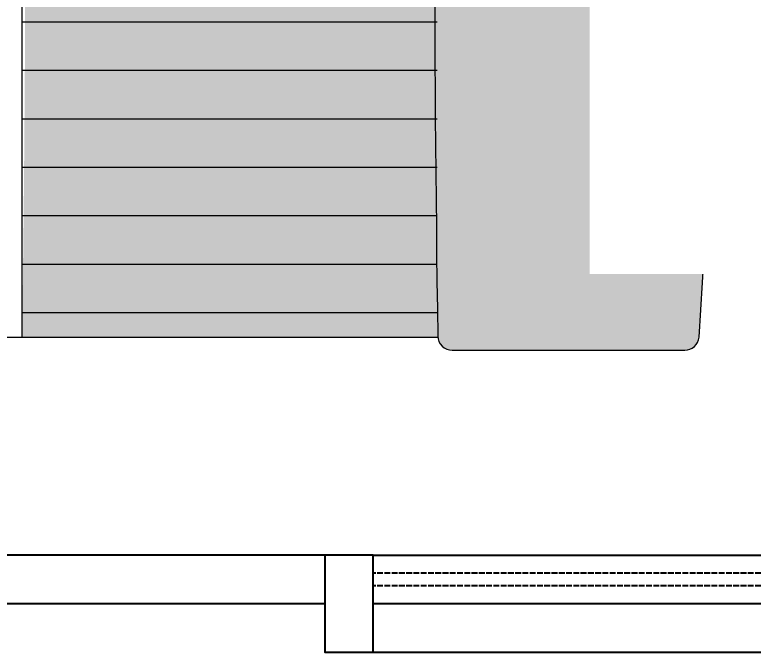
# Model space of a CAD drawing. Header units: millimetres. Extents: x -16811 to 32579, y 147992 to 176118.
# Drawn here: x -6317 to -4793, y 157042 to 158357 of the extents above; entities that cross this region are included whole.
import ezdxf

# ---------------------------------------------------------------- set-up
doc = ezdxf.new("R2010")
doc.units = ezdxf.units.MM
doc.header["$MEASUREMENT"] = 0
doc.linetypes.add('ACAD_ISO02W100', pattern=[15, 12, -3])
doc.layers.add('Furniture[12345]', color=7, linetype='Continuous', lineweight=20)
doc.layers.add('Room.Text[4]', color=7, linetype='Continuous', lineweight=20)
for name, color, linetype in [('Glass[12345]', 132, 'ACAD_ISO02W100'), ('Hatching[12345]', 7, 'Continuous'), ('Wall[12345]', 7, 'Continuous'), ('Window[12345]', 8, 'Continuous')]:
    doc.layers.add(name, color=color, linetype=linetype)
doc.styles.add('RoomInfo', font='stylu.ttf')
doc.linetypes.add('FENCELINE1', pattern='A,0.25,-0.1,[133,ltypeshp.shx,S=0.1,R=0,X=-0.1,Y=0],-0.1,1', length=1.45)

msp = doc.modelspace()

# ---------------------------------------------------------------- hatches: boundary and pattern name
at = {"layer": 'Hatching[12345]'}
h = msp.add_hatch(color=254, dxfattribs=at)
h.set_gradient(color1=(188, 218, 240), color2=(188, 218, 240), centered=1, one_color=1, tint=0.84, name='SPHERICAL')
h.paths.add_polyline_path([(-4904.2, 159497.9, 0.381867), (-4934, 159524.6), (-5413.8, 159524.6, 0.381867), (-5443.6, 159497.9, 0.007425), (-5443.7, 157693.8, 0.407012), (-5413.7, 157664.6), (-4934, 157664.6, 0.381867), (-4904.2, 157691.2, 0.033624)])
h = msp.add_hatch(color=7, dxfattribs=at)
h.set_gradient(color1=(255, 255, 255), one_color=1, tint=1)
h.paths.add_polyline_path([(-5443.5, 157742.6), (-6300.7, 157742.6, -0.000196), (-6301.4, 157694.9, -0.024285), (-6301.6, 157692), (-5443.5, 157692)])
h.paths.add_polyline_path([(-5443.5, 159492), (-6301.4, 159492, -0.000203), (-6300.7, 159442.6), (-5443.5, 159442.6)])
h.paths.add_polyline_path([(-5443.5, 159442.6), (-6300.7, 159442.6, -0.000412), (-6299.4, 159342.6), (-5443.5, 159342.6)])
h.paths.add_polyline_path([(-5443.5, 159342.6), (-6299.4, 159342.6, -0.000412), (-6298.2, 159242.6), (-5443.5, 159242.6)])
h.paths.add_polyline_path([(-5443.5, 159242.6), (-6298.2, 159242.6, -0.000412), (-6297.3, 159142.6), (-5443.5, 159142.6)])
h.paths.add_polyline_path([(-5443.5, 159142.6), (-6297.3, 159142.6, -0.000412), (-6296.4, 159042.6), (-5443.5, 159042.6)])
h.paths.add_polyline_path([(-5443.5, 159042.6), (-6296.4, 159042.6, -0.000412), (-6295.8, 158942.6), (-5443.5, 158942.6)])
h.paths.add_polyline_path([(-5443.5, 158942.6), (-6295.8, 158942.6, -0.000412), (-6295.3, 158842.6), (-5443.5, 158842.6)])
h.paths.add_polyline_path([(-5443.5, 158842.6), (-6295.3, 158842.6, -0.000412), (-6295, 158742.6), (-5443.5, 158742.6)])
h.paths.add_polyline_path([(-5443.5, 158742.6), (-6295, 158742.6, -0.000412), (-6294.8, 158642.6), (-5443.5, 158642.6)])
h.paths.add_polyline_path([(-5443.5, 158642.6), (-6294.8, 158642.6, -0.000412), (-6294.8, 158542.6), (-5443.5, 158542.6)])
h.paths.add_polyline_path([(-5443.5, 158542.6), (-6294.8, 158542.6, -0.000412), (-6295, 158442.6), (-5443.5, 158442.6)])
h.paths.add_polyline_path([(-5443.5, 158442.6), (-6295, 158442.6, -0.000412), (-6295.3, 158342.6), (-5443.5, 158342.6)])
h.paths.add_polyline_path([(-5443.5, 158342.6), (-6295.3, 158342.6, -0.000412), (-6295.8, 158242.6), (-5443.5, 158242.6)])
h.paths.add_polyline_path([(-5443.5, 158242.6), (-6295.8, 158242.6, -0.000412), (-6296.5, 158142.6), (-5443.5, 158142.6)])
h.paths.add_polyline_path([(-5443.5, 158142.6), (-6296.5, 158142.6, -0.000412), (-6297.3, 158042.6), (-5443.5, 158042.6)])
h.paths.add_polyline_path([(-5443.5, 158042.6), (-6297.3, 158042.6, -0.000412), (-6298.3, 157942.6), (-5443.5, 157942.6)])
h.paths.add_polyline_path([(-5443.5, 157942.6), (-6298.3, 157942.6, -0.000412), (-6299.4, 157842.6), (-5443.5, 157842.6)])
h.paths.add_polyline_path([(-5443.5, 157842.6), (-6299.4, 157842.6, -0.000412), (-6300.7, 157742.6), (-5443.5, 157742.6)])

# ---------------------------------------------------------------- linework, layer by layer
at = {"layer": 'Furniture[12345]', "color": 150}
msp.add_line((-6301.6, 157692), (-6301.6, 159492), dxfattribs=at)
at = {"layer": 'Furniture[12345]', "color": 150, "linetype": 'FENCELINE1', "ltscale": 100}
for p, q in [((-6301.6, 158342.2), (-5444.6, 158342.2)), ((-6301.6, 158242.2), (-5444.6, 158242.2)), ((-6301.6, 158142.2), (-5444.6, 158142.2)), ((-6301.6, 158042.2), (-5444.6, 158042.2)), ((-6301.6, 157942.2), (-5444.6, 157942.2)), ((-6301.6, 157842.2), (-5444.6, 157842.2)), ((-6301.6, 157742.2), (-5444.6, 157742.2))]:
    msp.add_line(p, q, dxfattribs=at)
at = {"layer": 'Furniture[12345]'}
for p, q in [((-6973.8, 157691.6), (-5443.5, 157691.6)), ((-5413.7, 157664.6), (-4934, 157664.6))]:
    msp.add_line(p, q, dxfattribs=at)
for centre, radius, start, end in [((55297.3, 158593.7), 60747.6, 179.147139, 180.848772), ((-18322.1, 158594.6), 13448.3, 356.14845, 3.85155), ((-5413.7, 157694.6), 30, 181.4124, 270), ((-4934, 157694.6), 30, 270, 353.6008)]:
    msp.add_arc(centre, radius, start, end, dxfattribs=at)
at = {"layer": 'Glass[12345]'}
for p, q in [((-3576.7, 157204.6), (-5576.7, 157204.6)), ((-3576.7, 157178.6), (-5576.7, 157178.6))]:
    msp.add_line(p, q, dxfattribs=at)
at = {"layer": 'Wall[12345]'}
for p, q in [((-5676.7, 157241.6), (-7026.7, 157241.6)), ((-5676.7, 157141.6), (-7584.6, 157141.6))]:
    msp.add_line(p, q, dxfattribs=at)
msp.add_lwpolyline([(-5576.7, 157241.6), (-5676.7, 157241.6), (-5676.7, 157041.6), (-5576.7, 157041.6)], close=True, dxfattribs=at)
at = {"layer": 'Window[12345]'}
for p, q in [((-5576.7, 157241.6), (-3576.7, 157241.6)), ((-3576.7, 157141.6), (-5576.7, 157141.6)), ((-5576.7, 157041.6), (-3576.7, 157041.6))]:
    msp.add_line(p, q, dxfattribs=at)

# ---------------------------------------------------------------- next in the draw order: texts
at = {"layer": 'Room.Text[4]', "insert": (-2963.4, 159088.8), "char_height": 400, "width": 1966.667, "attachment_point": 3, "style": 'RoomInfo', "bg_fill": 2}
msp.add_mtext('{\\C1;ROOM  406}', dxfattribs=at)

doc.saveas('drawing.dxf')
